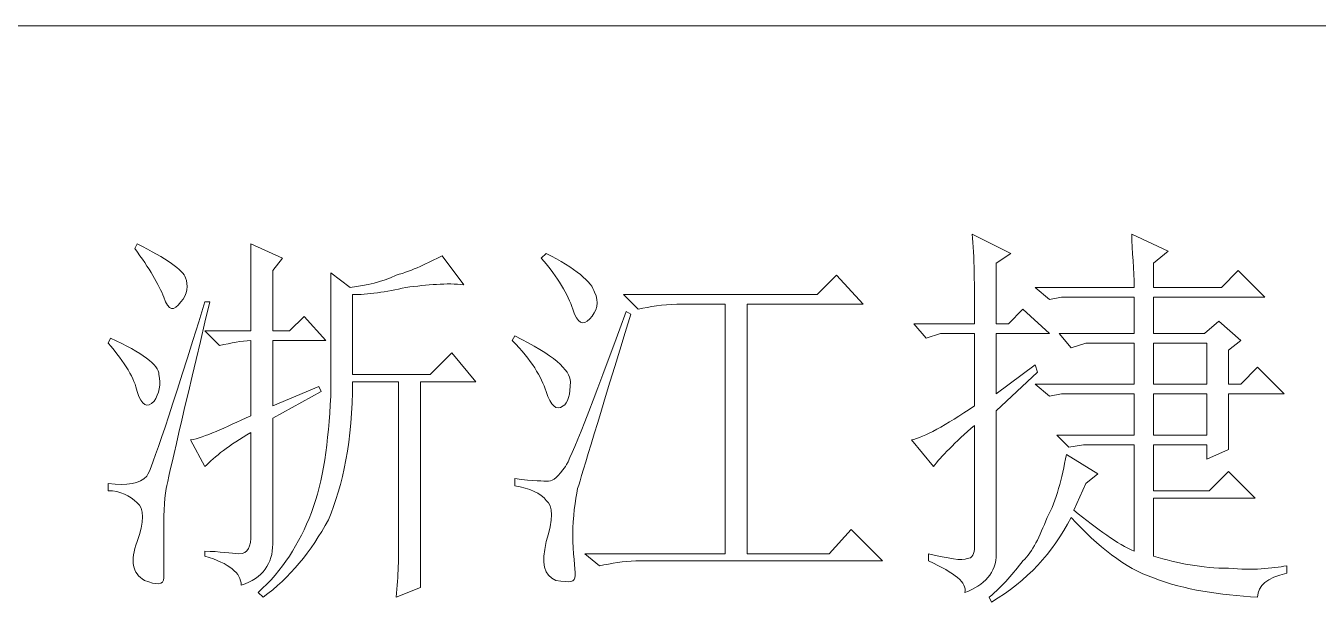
# Model space of a CAD drawing. Header units: millimetres. Extents: x 0 to 297, y 0 to 208.
# Drawn here: x 239.81 to 250.04, y 22.31 to 26.87 of the extents above; entities that cross this region are included whole.
import ezdxf

# ---------------------------------------------------------------- set-up
doc = ezdxf.new("R2010")
doc.units = ezdxf.units.MM

msp = doc.modelspace()

# ---------------------------------------------------------------- linework, layer by layer
at = {"color": 7, "lineweight": 15}
for points in [[(132.557661, 26.870324), (293.163978, 26.870324)], [(238.197672, 26.870324), (293.163978, 26.870324)]]:
    msp.add_lwpolyline(points, dxfattribs=at)
at = {"color": 7, "lineweight": 0}
for points, knots in [([(247.493014, 23.957085), (247.493014, 23.957085), (247.799578, 24.187096), (247.799578, 24.187096), (247.799578, 24.187096), (247.818628, 24.129593), (247.818628, 24.129593), (247.818628, 24.129593), (247.493014, 23.823029), (247.493014, 23.823029), (247.493014, 23.823029), (247.493014, 22.692376), (247.493014, 22.692376), (247.493014, 22.538918), (247.397058, 22.442963), (247.2436, 22.38546), (247.263003, 22.462365), (247.167047, 22.538918), (246.956086, 22.634874), (246.956086, 22.634874), (246.956086, 22.692376), (246.956086, 22.692376), (247.109544, 22.653924), (247.22455, 22.634874), (247.263003, 22.653924), (247.301103, 22.653924), (247.320506, 22.692376), (247.320506, 22.749879), (247.320506, 22.749879), (247.320506, 23.708024), (247.320506, 23.708024), (247.167047, 23.573968), (247.052042, 23.458963), (246.994539, 23.382057), (246.994539, 23.382057), (246.822031, 23.593018), (246.822031, 23.593018), (246.917986, 23.612068), (247.090494, 23.708024), (247.320506, 23.861482), (247.320506, 23.861482), (247.320506, 24.436157), (247.320506, 24.436157), (247.320506, 24.436157), (247.052042, 24.436157), (247.052042, 24.436157), (247.052042, 24.436157), (246.937036, 24.398057), (246.937036, 24.398057), (246.937036, 24.398057), (246.841081, 24.513063), (246.841081, 24.513063), (246.841081, 24.513063), (247.320506, 24.513063), (247.320506, 24.513063), (247.320506, 24.819626), (247.320506, 25.049638), (247.301103, 25.222146), (247.301103, 25.222146), (247.607667, 25.068688), (247.607667, 25.068688), (247.607667, 25.068688), (247.493014, 24.992135), (247.493014, 24.992135), (247.493014, 24.992135), (247.493014, 24.513063), (247.493014, 24.513063), (247.493014, 24.513063), (247.588617, 24.513063), (247.588617, 24.513063), (247.588617, 24.513063), (247.703622, 24.628068), (247.703622, 24.628068), (247.703622, 24.628068), (247.914583, 24.436157), (247.914583, 24.436157), (247.914583, 24.436157), (247.493014, 24.436157), (247.493014, 24.436157), (247.493014, 24.436157), (247.493014, 23.957085), (247.493014, 23.957085), (247.493014, 23.957085), (247.493014, 23.957085), (247.493014, 23.957085)], [0, 0, 0, 0, 1, 1, 1, 2, 2, 2, 3, 3, 3, 4, 4, 4, 5, 5, 5, 6, 6, 6, 7, 7, 7, 8, 8, 8, 9, 9, 9, 10, 10, 10, 11, 11, 11, 12, 12, 12, 13, 13, 13, 14, 14, 14, 15, 15, 15, 16, 16, 16, 17, 17, 17, 18, 18, 18, 19, 19, 19, 20, 20, 20, 21, 21, 21, 22, 22, 22, 23, 23, 23, 24, 24, 24, 25, 25, 25, 26, 26, 26, 27, 27, 27, 28, 28, 28, 28]), ([(248.585214, 24.800576), (248.585214, 24.934632), (248.566164, 25.08809), (248.566164, 25.222146), (248.566164, 25.222146), (248.853678, 25.08809), (248.853678, 25.08809), (248.853678, 25.08809), (248.738672, 24.992135), (248.738672, 24.992135), (248.738672, 24.992135), (248.738672, 24.800576), (248.738672, 24.800576), (248.738672, 24.800576), (249.275247, 24.800576), (249.275247, 24.800576), (249.275247, 24.800576), (249.409303, 24.934632), (249.409303, 24.934632), (249.409303, 24.934632), (249.620264, 24.723671), (249.620264, 24.723671), (249.620264, 24.723671), (248.738672, 24.723671), (248.738672, 24.723671), (248.738672, 24.723671), (248.738672, 24.436157), (248.738672, 24.436157), (248.738672, 24.436157), (249.141192, 24.436157), (249.141192, 24.436157), (249.141192, 24.436157), (249.256197, 24.532113), (249.256197, 24.532113), (249.256197, 24.532113), (249.428706, 24.378654), (249.428706, 24.378654), (249.428706, 24.378654), (249.33275, 24.302101), (249.33275, 24.302101), (249.33275, 24.302101), (249.33275, 24.03399), (249.33275, 24.03399), (249.33275, 24.03399), (249.428706, 24.03399), (249.428706, 24.03399), (249.428706, 24.03399), (249.562761, 24.168046), (249.562761, 24.168046), (249.562761, 24.168046), (249.773369, 23.957085), (249.773369, 23.957085), (249.773369, 23.957085), (249.33275, 23.957085), (249.33275, 23.957085), (249.33275, 23.765526), (249.33275, 23.631471), (249.33275, 23.516465), (249.33275, 23.516465), (249.160242, 23.43956), (249.160242, 23.43956), (249.160242, 23.43956), (249.160242, 23.554565), (249.160242, 23.554565), (249.160242, 23.554565), (248.738672, 23.554565), (248.738672, 23.554565), (248.738672, 23.554565), (248.738672, 23.190499), (248.738672, 23.190499), (248.738672, 23.190499), (249.179292, 23.190499), (249.179292, 23.190499), (249.179292, 23.190499), (249.33275, 23.343957), (249.33275, 23.343957), (249.33275, 23.343957), (249.543358, 23.132996), (249.543358, 23.132996), (249.543358, 23.132996), (248.738672, 23.132996), (248.738672, 23.132996), (248.738672, 23.132996), (248.738672, 22.672974), (248.738672, 22.672974), (248.930231, 22.615471), (249.121789, 22.577371), (249.33275, 22.577371), (249.524308, 22.557968), (249.677767, 22.577371), (249.792772, 22.596421), (249.792772, 22.596421), (249.792772, 22.538918), (249.792772, 22.538918), (249.639314, 22.500465), (249.562761, 22.442963), (249.562761, 22.34736), (249.256197, 22.36641), (248.987733, 22.404863), (248.738672, 22.500465), (248.508661, 22.577371), (248.2977, 22.749879), (248.087092, 22.97989), (247.933633, 22.692376), (247.742075, 22.481415), (247.454561, 22.308907), (247.454561, 22.308907), (247.435158, 22.34736), (247.435158, 22.34736), (247.550164, 22.442963), (247.627069, 22.538918), (247.703622, 22.634874), (247.780175, 22.711426), (247.837678, 22.826432), (247.895181, 22.97989), (247.972086, 23.113946), (248.010186, 23.286454), (248.048639, 23.478013), (248.048639, 23.478013), (248.2977, 23.324554), (248.2977, 23.324554), (248.2977, 23.324554), (248.202097, 23.248001), (248.202097, 23.248001), (248.202097, 23.248001), (248.106142, 23.037393), (248.106142, 23.037393), (248.2977, 22.883935), (248.451158, 22.768929), (248.585214, 22.711426), (248.585214, 22.711426), (248.585214, 23.554565), (248.585214, 23.554565), (248.585214, 23.554565), (248.182694, 23.554565), (248.182694, 23.554565), (248.182694, 23.554565), (248.067689, 23.535515), (248.067689, 23.535515), (248.067689, 23.535515), (247.972086, 23.631471), (247.972086, 23.631471), (247.972086, 23.631471), (248.585214, 23.631471), (248.585214, 23.631471), (248.585214, 23.631471), (248.585214, 23.957085), (248.585214, 23.957085), (248.585214, 23.957085), (248.010186, 23.957085), (248.010186, 23.957085), (248.010186, 23.957085), (247.914583, 23.938035), (247.914583, 23.938035), (247.914583, 23.938035), (247.799578, 24.03399), (247.799578, 24.03399), (247.799578, 24.03399), (248.585214, 24.03399), (248.585214, 24.03399), (248.585214, 24.03399), (248.585214, 24.359604), (248.585214, 24.359604), (248.585214, 24.359604), (248.202097, 24.359604), (248.202097, 24.359604), (248.202097, 24.359604), (248.087092, 24.321151), (248.087092, 24.321151), (248.087092, 24.321151), (247.991136, 24.436157), (247.991136, 24.436157), (247.991136, 24.436157), (248.585214, 24.436157), (248.585214, 24.436157), (248.585214, 24.436157), (248.585214, 24.723671), (248.585214, 24.723671), (248.585214, 24.723671), (248.010186, 24.723671), (248.010186, 24.723671), (248.010186, 24.723671), (247.914583, 24.704621), (247.914583, 24.704621), (247.914583, 24.704621), (247.799578, 24.800576), (247.799578, 24.800576), (247.799578, 24.800576), (248.585214, 24.800576), (248.585214, 24.800576), (248.585214, 24.800576), (248.585214, 24.800576), (248.585214, 24.800576)], [0, 0, 0, 0, 1, 1, 1, 2, 2, 2, 3, 3, 3, 4, 4, 4, 5, 5, 5, 6, 6, 6, 7, 7, 7, 8, 8, 8, 9, 9, 9, 10, 10, 10, 11, 11, 11, 12, 12, 12, 13, 13, 13, 14, 14, 14, 15, 15, 15, 16, 16, 16, 17, 17, 17, 18, 18, 18, 19, 19, 19, 20, 20, 20, 21, 21, 21, 22, 22, 22, 23, 23, 23, 24, 24, 24, 25, 25, 25, 26, 26, 26, 27, 27, 27, 28, 28, 28, 29, 29, 29, 30, 30, 30, 31, 31, 31, 32, 32, 32, 33, 33, 33, 34, 34, 34, 35, 35, 35, 36, 36, 36, 37, 37, 37, 38, 38, 38, 39, 39, 39, 40, 40, 40, 41, 41, 41, 42, 42, 42, 43, 43, 43, 44, 44, 44, 45, 45, 45, 46, 46, 46, 47, 47, 47, 48, 48, 48, 49, 49, 49, 50, 50, 50, 51, 51, 51, 52, 52, 52, 53, 53, 53, 54, 54, 54, 55, 55, 55, 56, 56, 56, 57, 57, 57, 58, 58, 58, 59, 59, 59, 60, 60, 60, 61, 61, 61, 62, 62, 62, 63, 63, 63, 64, 64, 64, 64]), ([(240.688989, 25.14524), (240.919, 25.030588), (241.053408, 24.934632), (241.072458, 24.877129), (241.091508, 24.819626), (241.091508, 24.743074), (241.034006, 24.685571), (240.976503, 24.608665), (240.938403, 24.608665), (240.89995, 24.723671), (240.861497, 24.819626), (240.784944, 24.953682), (240.669939, 25.10714), (240.669939, 25.10714), (240.688989, 25.14524), (240.688989, 25.14524), (240.688989, 25.14524), (240.688989, 25.14524), (240.688989, 25.14524)], [0, 0, 0, 0, 1, 1, 1, 2, 2, 2, 3, 3, 3, 4, 4, 4, 5, 5, 5, 6, 6, 6, 6]), ([(241.225564, 22.711426), (241.340569, 22.711426), (241.436525, 22.692376), (241.494028, 22.692376), (241.570581, 22.692376), (241.589983, 22.749879), (241.589983, 22.845482), (241.589983, 22.845482), (241.589983, 23.650521), (241.589983, 23.650521), (241.417475, 23.554565), (241.302469, 23.458963), (241.225564, 23.382057), (241.225564, 23.382057), (241.110911, 23.593018), (241.110911, 23.593018), (241.225564, 23.612068), (241.379022, 23.688974), (241.589983, 23.784576), (241.589983, 23.784576), (241.589983, 24.378654), (241.589983, 24.378654), (241.513078, 24.378654), (241.436525, 24.359604), (241.340569, 24.340554), (241.340569, 24.340554), (241.225564, 24.45556), (241.225564, 24.45556), (241.225564, 24.45556), (241.589983, 24.45556), (241.589983, 24.45556), (241.589983, 24.838676), (241.589983, 25.068688), (241.589983, 25.14524), (241.589983, 25.14524), (241.839044, 25.030588), (241.839044, 25.030588), (241.839044, 25.030588), (241.762492, 24.934632), (241.762492, 24.934632), (241.762492, 24.934632), (241.762492, 24.45556), (241.762492, 24.45556), (241.762492, 24.45556), (241.896547, 24.45556), (241.896547, 24.45556), (241.896547, 24.45556), (242.011553, 24.570565), (242.011553, 24.570565), (242.011553, 24.570565), (242.184061, 24.378654), (242.184061, 24.378654), (242.184061, 24.378654), (241.762492, 24.378654), (241.762492, 24.378654), (241.762492, 24.378654), (241.762492, 23.861482), (241.762492, 23.861482), (241.762492, 23.861482), (242.126558, 24.014588), (242.126558, 24.014588), (242.126558, 24.014588), (242.145608, 23.976488), (242.145608, 23.976488), (242.145608, 23.976488), (241.762492, 23.765526), (241.762492, 23.765526), (241.762492, 23.765526), (241.762492, 22.768929), (241.762492, 22.768929), (241.762492, 22.615471), (241.685586, 22.500465), (241.513078, 22.442963), (241.513078, 22.538918), (241.417475, 22.615471), (241.225564, 22.672974), (241.225564, 22.672974), (241.225564, 22.711426), (241.225564, 22.711426), (241.225564, 22.711426), (241.225564, 22.711426), (241.225564, 22.711426)], [0, 0, 0, 0, 1, 1, 1, 2, 2, 2, 3, 3, 3, 4, 4, 4, 5, 5, 5, 6, 6, 6, 7, 7, 7, 8, 8, 8, 9, 9, 9, 10, 10, 10, 11, 11, 11, 12, 12, 12, 13, 13, 13, 14, 14, 14, 15, 15, 15, 16, 16, 16, 17, 17, 17, 18, 18, 18, 19, 19, 19, 20, 20, 20, 21, 21, 21, 22, 22, 22, 23, 23, 23, 24, 24, 24, 25, 25, 25, 26, 26, 26, 27, 27, 27, 27]), ([(242.222514, 24.915582), (242.222514, 24.915582), (242.375619, 24.800576), (242.375619, 24.800576), (242.509675, 24.819626), (242.624681, 24.838676), (242.739686, 24.896179), (242.874094, 24.934632), (242.9891, 24.992135), (243.104106, 25.049638), (243.104106, 25.049638), (243.276261, 24.819626), (243.276261, 24.819626), (243.142206, 24.838676), (242.9891, 24.819626), (242.816592, 24.800576), (242.663133, 24.762124), (242.509675, 24.743074), (242.394669, 24.743074), (242.394669, 24.743074), (242.394669, 24.110543), (242.394669, 24.110543), (242.394669, 24.110543), (243.00815, 24.110543), (243.00815, 24.110543), (243.00815, 24.110543), (243.180658, 24.283051), (243.180658, 24.283051), (243.180658, 24.283051), (243.372217, 24.05304), (243.372217, 24.05304), (243.372217, 24.05304), (242.931597, 24.05304), (242.931597, 24.05304), (242.931597, 24.05304), (242.931597, 22.845482), (242.931597, 22.845482), (242.931597, 22.653924), (242.931597, 22.519868), (242.931597, 22.423913), (242.931597, 22.423913), (242.739686, 22.34736), (242.739686, 22.34736), (242.759089, 22.519868), (242.759089, 22.672974), (242.759089, 22.807382), (242.759089, 22.807382), (242.759089, 24.05304), (242.759089, 24.05304), (242.759089, 24.05304), (242.394669, 24.05304), (242.394669, 24.05304), (242.394669, 23.593018), (242.318117, 23.228951), (242.203111, 22.960488), (242.069056, 22.711426), (241.896547, 22.500465), (241.685586, 22.34736), (241.685586, 22.34736), (241.647486, 22.38546), (241.647486, 22.38546), (241.839044, 22.557968), (241.9731, 22.768929), (242.069056, 23.01799), (242.165011, 23.267051), (242.203111, 23.573968), (242.222514, 23.938035), (242.222514, 24.283051), (242.222514, 24.608665), (242.222514, 24.915582), (242.222514, 24.915582), (242.222514, 24.915582), (242.222514, 24.915582), (242.222514, 24.915582), (242.222514, 24.915582), (242.222514, 24.915582)], [0, 0, 0, 0, 1, 1, 1, 2, 2, 2, 3, 3, 3, 4, 4, 4, 5, 5, 5, 6, 6, 6, 7, 7, 7, 8, 8, 8, 9, 9, 9, 10, 10, 10, 11, 11, 11, 12, 12, 12, 13, 13, 13, 14, 14, 14, 15, 15, 15, 16, 16, 16, 17, 17, 17, 18, 18, 18, 19, 19, 19, 20, 20, 20, 21, 21, 21, 22, 22, 22, 23, 23, 23, 24, 24, 24, 25, 25, 25, 25]), ([(243.928194, 25.068688), (244.158206, 24.953682), (244.292261, 24.838676), (244.311311, 24.762124), (244.349764, 24.685571), (244.330714, 24.608665), (244.272858, 24.551163), (244.215708, 24.49366), (244.177256, 24.513063), (244.138803, 24.628068), (244.100703, 24.743074), (244.023797, 24.877129), (243.889742, 25.030588), (243.889742, 25.030588), (243.928194, 25.068688), (243.928194, 25.068688), (243.928194, 25.068688), (243.928194, 25.068688), (243.928194, 25.068688)], [0, 0, 0, 0, 1, 1, 1, 2, 2, 2, 3, 3, 3, 4, 4, 4, 5, 5, 5, 6, 6, 6, 6]), ([(244.541322, 24.743074), (244.541322, 24.743074), (246.074494, 24.743074), (246.074494, 24.743074), (246.074494, 24.743074), (246.227953, 24.896179), (246.227953, 24.896179), (246.227953, 24.896179), (246.438561, 24.666168), (246.438561, 24.666168), (246.438561, 24.666168), (245.518869, 24.666168), (245.518869, 24.666168), (245.518869, 24.666168), (245.518869, 22.692376), (245.518869, 22.692376), (245.518869, 22.692376), (246.17045, 22.692376), (246.17045, 22.692376), (246.17045, 22.692376), (246.342958, 22.883935), (246.342958, 22.883935), (246.342958, 22.883935), (246.592019, 22.634874), (246.592019, 22.634874), (246.592019, 22.634874), (244.637278, 22.634874), (244.637278, 22.634874), (244.541322, 22.634874), (244.445367, 22.615471), (244.349764, 22.596421), (244.349764, 22.596421), (244.234758, 22.692376), (244.234758, 22.692376), (244.234758, 22.692376), (245.346361, 22.692376), (245.346361, 22.692376), (245.346361, 22.692376), (245.346361, 24.666168), (245.346361, 24.666168), (245.346361, 24.666168), (244.962892, 24.666168), (244.962892, 24.666168), (244.847886, 24.666168), (244.752283, 24.647118), (244.656328, 24.628068), (244.656328, 24.628068), (244.541322, 24.743074), (244.541322, 24.743074), (244.541322, 24.743074), (244.541322, 24.743074), (244.541322, 24.743074)], [0, 0, 0, 0, 1, 1, 1, 2, 2, 2, 3, 3, 3, 4, 4, 4, 5, 5, 5, 6, 6, 6, 7, 7, 7, 8, 8, 8, 9, 9, 9, 10, 10, 10, 11, 11, 11, 12, 12, 12, 13, 13, 13, 14, 14, 14, 15, 15, 15, 16, 16, 16, 17, 17, 17, 17]), ([(241.264017, 24.685571), (241.053408, 23.803979), (240.938403, 23.305504), (240.919, 23.209549), (240.89995, 23.113946), (240.89995, 22.97989), (240.89995, 22.826432), (240.89995, 22.672974), (240.89995, 22.577371), (240.89995, 22.500465), (240.89995, 22.442963), (240.842447, 22.442963), (240.746492, 22.481415), (240.650889, 22.538918), (240.631486, 22.634874), (240.688989, 22.787979), (240.746492, 22.941438), (240.746492, 23.056443), (240.688989, 23.094896), (240.631486, 23.152046), (240.554933, 23.190499), (240.458978, 23.190499), (240.458978, 23.190499), (240.458978, 23.248001), (240.458978, 23.248001), (240.612436, 23.228951), (240.708392, 23.248001), (240.765894, 23.305504), (240.803994, 23.363007), (240.957453, 23.823029), (241.225564, 24.685571), (241.225564, 24.685571), (241.264017, 24.685571), (241.264017, 24.685571), (241.264017, 24.685571), (241.264017, 24.685571), (241.264017, 24.685571)], [0, 0, 0, 0, 1, 1, 1, 2, 2, 2, 3, 3, 3, 4, 4, 4, 5, 5, 5, 6, 6, 6, 7, 7, 7, 8, 8, 8, 9, 9, 9, 10, 10, 10, 11, 11, 11, 12, 12, 12, 12]), ([(244.598825, 24.589615), (244.349764, 23.784576), (244.215708, 23.324554), (244.177256, 23.209549), (244.158206, 23.113946), (244.138803, 22.97989), (244.138803, 22.845482), (244.138803, 22.692376), (244.158206, 22.577371), (244.158206, 22.519868), (244.158206, 22.462365), (244.119753, 22.462365), (244.004747, 22.481415), (243.908792, 22.519868), (243.889742, 22.615471), (243.928194, 22.787979), (243.985697, 22.960488), (243.985697, 23.075493), (243.928194, 23.113946), (243.889742, 23.171449), (243.793786, 23.209549), (243.678781, 23.228951), (243.678781, 23.228951), (243.678781, 23.286454), (243.678781, 23.286454), (243.832239, 23.267051), (243.908792, 23.267051), (243.947244, 23.267051), (243.985697, 23.267051), (244.023797, 23.305504), (244.0813, 23.382057), (244.119753, 23.43956), (244.292261, 23.861482), (244.560372, 24.608665), (244.560372, 24.608665), (244.598825, 24.589615), (244.598825, 24.589615), (244.598825, 24.589615), (244.598825, 24.589615), (244.598825, 24.589615)], [0, 0, 0, 0, 1, 1, 1, 2, 2, 2, 3, 3, 3, 4, 4, 4, 5, 5, 5, 6, 6, 6, 7, 7, 7, 8, 8, 8, 9, 9, 9, 10, 10, 10, 11, 11, 11, 12, 12, 12, 13, 13, 13, 13]), ([(240.478381, 24.398057), (240.727442, 24.283051), (240.861497, 24.187096), (240.861497, 24.110543), (240.8809, 24.03399), (240.861497, 23.957085), (240.823397, 23.899582), (240.765894, 23.842079), (240.727442, 23.861482), (240.688989, 23.976488), (240.669939, 24.07209), (240.593386, 24.206499), (240.458978, 24.359604), (240.458978, 24.359604), (240.478381, 24.398057), (240.478381, 24.398057), (240.478381, 24.398057), (240.478381, 24.398057), (240.478381, 24.398057)], [0, 0, 0, 0, 1, 1, 1, 2, 2, 2, 3, 3, 3, 4, 4, 4, 5, 5, 5, 6, 6, 6, 6]), ([(243.678781, 24.417107), (243.985697, 24.263649), (244.119753, 24.148643), (244.119753, 24.05304), (244.119753, 23.957085), (244.100703, 23.880532), (244.06225, 23.861482), (244.004747, 23.823029), (243.966294, 23.861482), (243.928194, 23.976488), (243.889742, 24.091493), (243.813189, 24.225549), (243.659731, 24.378654), (243.659731, 24.378654), (243.678781, 24.417107), (243.678781, 24.417107), (243.678781, 24.417107), (243.678781, 24.417107), (243.678781, 24.417107)], [0, 0, 0, 0, 1, 1, 1, 2, 2, 2, 3, 3, 3, 4, 4, 4, 5, 5, 5, 6, 6, 6, 6]), ([(248.738672, 24.359604), (248.738672, 24.359604), (248.738672, 24.03399), (248.738672, 24.03399), (248.738672, 24.03399), (249.160242, 24.03399), (249.160242, 24.03399), (249.160242, 24.03399), (249.160242, 24.359604), (249.160242, 24.359604), (249.160242, 24.359604), (248.738672, 24.359604), (248.738672, 24.359604), (248.738672, 24.359604), (248.738672, 24.359604), (248.738672, 24.359604)], [0, 0, 0, 0, 1, 1, 1, 2, 2, 2, 3, 3, 3, 4, 4, 4, 5, 5, 5, 5]), ([(248.738672, 23.957085), (248.738672, 23.957085), (248.738672, 23.631471), (248.738672, 23.631471), (248.738672, 23.631471), (249.160242, 23.631471), (249.160242, 23.631471), (249.160242, 23.631471), (249.160242, 23.957085), (249.160242, 23.957085), (249.160242, 23.957085), (248.738672, 23.957085), (248.738672, 23.957085), (248.738672, 23.957085), (248.738672, 23.957085), (248.738672, 23.957085)], [0, 0, 0, 0, 1, 1, 1, 2, 2, 2, 3, 3, 3, 4, 4, 4, 5, 5, 5, 5])]:
    msp.add_open_spline(points, degree=3, knots=knots, dxfattribs=at)

doc.saveas('drawing.dxf')
